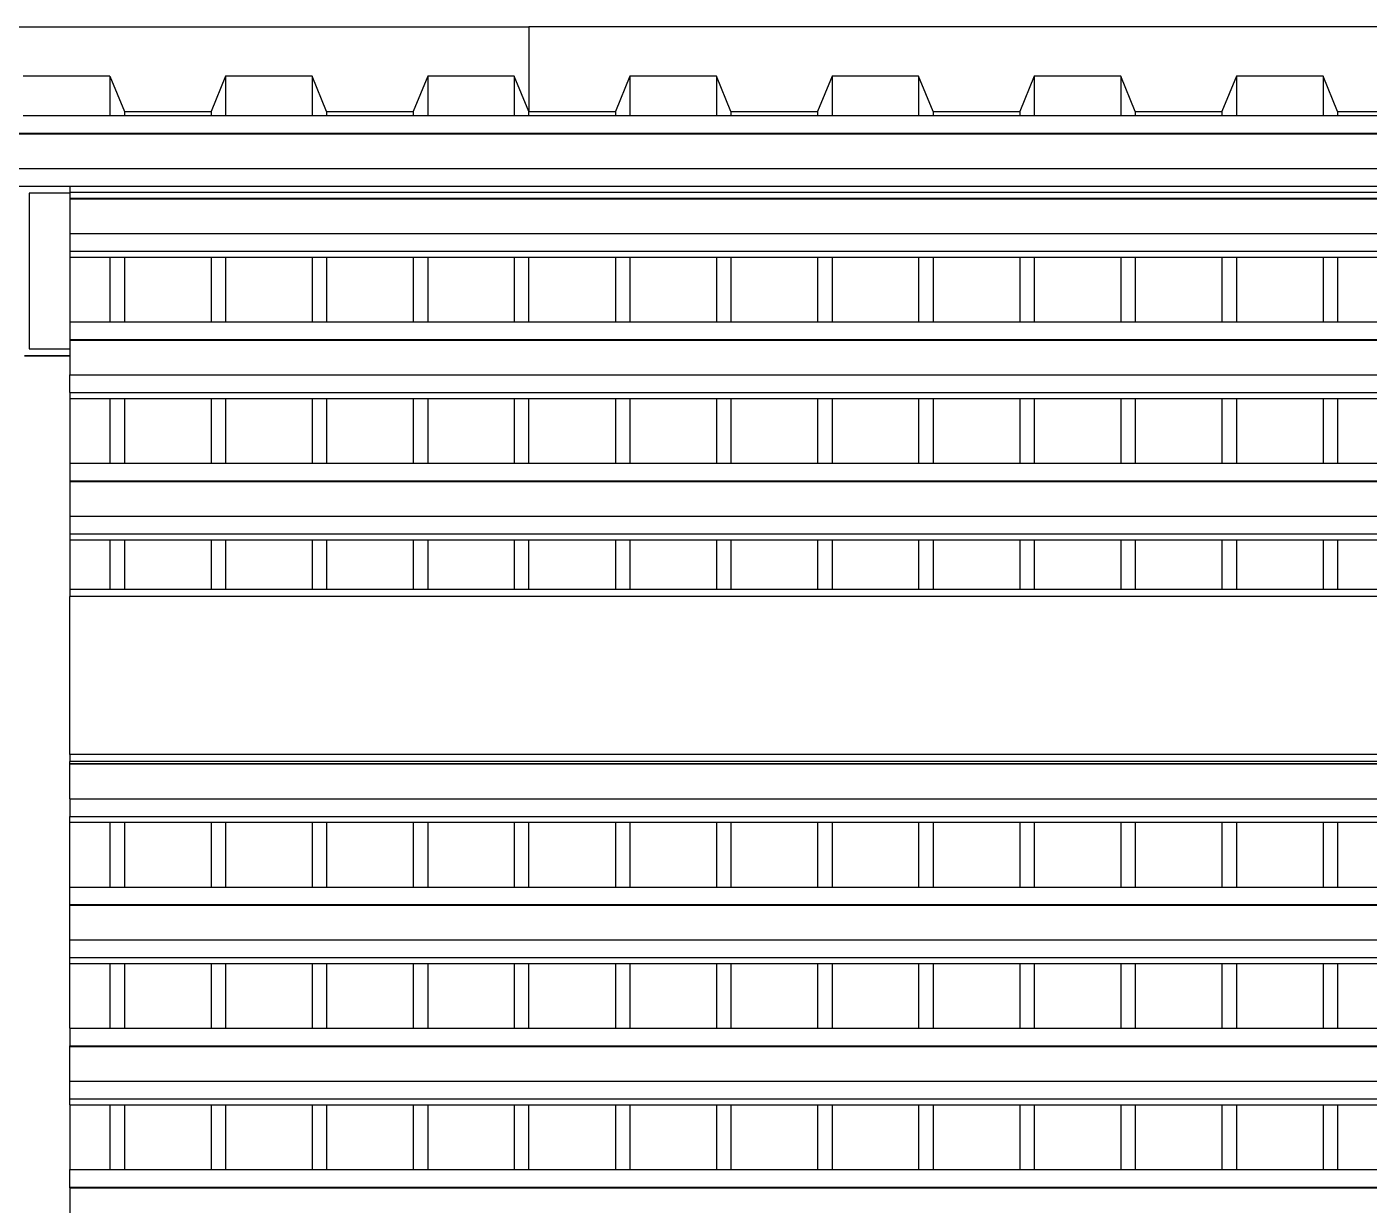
# Model space of a CAD drawing. Extents: x -60 to 60, y -13 to 16.
# Drawn here: x 13.756 to 15.631, y 11.019 to 12.664 of the extents above; entities that cross this region are included whole.
import ezdxf

# ---------------------------------------------------------------- set-up
doc = ezdxf.new("R2010")
doc.units = 0
doc.layers.get('0').update_dxf_attribs({"linetype": 'CONTINUOUS'})

msp = doc.modelspace()

# ---------------------------------------------------------------- linework, layer by layer
for p, q in [((11.3509, 12.6642), (14.4575, 12.6642)), ((14.4575, 12.6642), (14.4575, 12.5458)), ((17.564, 12.6642), (14.4575, 12.6642)), ((13.8725, 12.5951), (13.7514, 12.5951)), ((13.8725, 12.5951), (13.8725, 12.5402)), ((13.8725, 12.5951), (13.8927, 12.5458)), ((14.0339, 12.5951), (14.0137, 12.5458)), ((14.1549, 12.5951), (14.0339, 12.5951)), ((14.0339, 12.5951), (14.0339, 12.5402)), ((14.1751, 12.5458), (14.1549, 12.5951)), ((14.1549, 12.5951), (14.1549, 12.5402)), ((14.3163, 12.5951), (14.2961, 12.5458)), ((14.4373, 12.5951), (14.3163, 12.5951)), ((14.3163, 12.5951), (14.3163, 12.5402)), ((14.4575, 12.5458), (14.4373, 12.5951)), ((14.4373, 12.5951), (14.4373, 12.5402)), ((14.5987, 12.5951), (14.5785, 12.5458)), ((14.5987, 12.5951), (14.5987, 12.5402)), ((14.7197, 12.5951), (14.5987, 12.5951)), ((14.7197, 12.5951), (14.7197, 12.5402)), ((14.7399, 12.5458), (14.7197, 12.5951)), ((14.8811, 12.5951), (14.8609, 12.5458)), ((14.8811, 12.5951), (14.8811, 12.5402)), ((15.0021, 12.5951), (14.8811, 12.5951)), ((15.0021, 12.5951), (15.0021, 12.5402)), ((15.0223, 12.5458), (15.0021, 12.5951)), ((15.1635, 12.5951), (15.1433, 12.5458)), ((15.1635, 12.5951), (15.1635, 12.5402)), ((15.2846, 12.5951), (15.1635, 12.5951)), ((15.2846, 12.5951), (15.2846, 12.5402)), ((15.3047, 12.5458), (15.2846, 12.5951)), ((15.4459, 12.5951), (15.4258, 12.5458)), ((15.4459, 12.5951), (15.4459, 12.5402)), ((15.567, 12.5951), (15.4459, 12.5951)), ((15.567, 12.5951), (15.567, 12.5402)), ((15.5871, 12.5458), (15.567, 12.5951)), ((13.8927, 12.5458), (13.8927, 12.5402)), ((13.8927, 12.5458), (14.0137, 12.5458)), ((14.0137, 12.5458), (14.0137, 12.5402)), ((14.1751, 12.5458), (14.2961, 12.5458)), ((14.1751, 12.5458), (14.1751, 12.5402)), ((14.2961, 12.5458), (14.2961, 12.5402)), ((14.4575, 12.5402), (14.4575, 12.5458)), ((14.4575, 12.5458), (14.5785, 12.5458)), ((14.5785, 12.5458), (14.5785, 12.5402)), ((14.7399, 12.5458), (14.7399, 12.5402)), ((14.7399, 12.5458), (14.8609, 12.5458)), ((14.8609, 12.5458), (14.8609, 12.5402)), ((15.0223, 12.5458), (15.0223, 12.5402)), ((15.0223, 12.5458), (15.1433, 12.5458)), ((15.1433, 12.5458), (15.1433, 12.5402)), ((15.3047, 12.5458), (15.3047, 12.5402)), ((15.3047, 12.5458), (15.4258, 12.5458)), ((15.4258, 12.5458), (15.4258, 12.5402)), ((15.5871, 12.5458), (15.5871, 12.5402)), ((15.5871, 12.5458), (15.7082, 12.5458)), ((13.7514, 12.5402), (13.8725, 12.5402)), ((13.8725, 12.5402), (13.8927, 12.5402)), ((13.8927, 12.5402), (14.0137, 12.5402)), ((14.0137, 12.5402), (14.0339, 12.5402)), ((14.0339, 12.5402), (14.1549, 12.5402)), ((14.1549, 12.5402), (14.1751, 12.5402)), ((14.1751, 12.5402), (14.2961, 12.5402)), ((14.2961, 12.5402), (14.3163, 12.5402)), ((14.3163, 12.5402), (14.4373, 12.5402)), ((14.4373, 12.5402), (14.4575, 12.5402)), ((14.4575, 12.5402), (14.5785, 12.5402)), ((14.5785, 12.5402), (14.5987, 12.5402)), ((14.5987, 12.5402), (14.7197, 12.5402)), ((14.7197, 12.5402), (14.7399, 12.5402)), ((14.7399, 12.5402), (14.8609, 12.5402)), ((14.8609, 12.5402), (14.8811, 12.5402)), ((14.8811, 12.5402), (15.0021, 12.5402)), ((15.0021, 12.5402), (15.0223, 12.5402)), ((15.0223, 12.5402), (15.1433, 12.5402)), ((15.1433, 12.5402), (15.1635, 12.5402)), ((15.1635, 12.5402), (15.2846, 12.5402)), ((15.2846, 12.5402), (15.3047, 12.5402)), ((15.3047, 12.5402), (15.4258, 12.5402)), ((15.4258, 12.5402), (15.4459, 12.5402)), ((15.4459, 12.5402), (15.567, 12.5402)), ((15.567, 12.5402), (15.5871, 12.5402)), ((15.5871, 12.5402), (15.7082, 12.5402)), ((2.5664, 12.5155), (20.5664, 12.5155)), ((2.5664, 12.5147), (20.5664, 12.5147)), ((2.5664, 12.4662), (20.5664, 12.4662)), ((13.6964, 12.4415), (13.8164, 12.4415)), ((13.8164, 12.4319), (13.7595, 12.4319)), ((13.7595, 12.4319), (13.7595, 12.2145)), ((13.8164, 12.4415), (17.4464, 12.4415)), ((13.8164, 12.4415), (13.8164, 12.4333)), ((13.8164, 12.4333), (17.4464, 12.4333)), ((13.8164, 12.4333), (13.8164, 12.4319)), ((13.8164, 12.4319), (13.8164, 12.4248)), ((13.8164, 12.4248), (17.4464, 12.4248)), ((13.8164, 12.4248), (13.8164, 12.424)), ((13.8164, 12.424), (17.4464, 12.424)), ((13.8164, 12.424), (13.8164, 12.3755)), ((13.8164, 12.3755), (17.4464, 12.3755)), ((13.8164, 12.3755), (13.8164, 12.3508)), ((13.8164, 12.3508), (17.4464, 12.3508)), ((13.8164, 12.3508), (13.8164, 12.3426)), ((13.8164, 12.3426), (13.8725, 12.3426)), ((13.8164, 12.3426), (13.8164, 12.2522)), ((13.8725, 12.3426), (13.8725, 12.2522)), ((13.8725, 12.3426), (13.8927, 12.3426)), ((13.8927, 12.3426), (13.8927, 12.2522)), ((13.8927, 12.3426), (14.0137, 12.3426)), ((14.0137, 12.3426), (14.0137, 12.2522)), ((14.0137, 12.3426), (14.0339, 12.3426)), ((14.0339, 12.3426), (14.0339, 12.2522)), ((14.0339, 12.3426), (14.1549, 12.3426)), ((14.1549, 12.3426), (14.1549, 12.2522)), ((14.1549, 12.3426), (14.1751, 12.3426)), ((14.1751, 12.3426), (14.1751, 12.2522)), ((14.1751, 12.3426), (14.2961, 12.3426)), ((14.2961, 12.3426), (14.2961, 12.2522)), ((14.2961, 12.3426), (14.3163, 12.3426)), ((14.3163, 12.3426), (14.3163, 12.2522)), ((14.3163, 12.3426), (14.4373, 12.3426)), ((14.4373, 12.3426), (14.4373, 12.2522)), ((14.4373, 12.3426), (14.4575, 12.3426)), ((14.4575, 12.2522), (14.4575, 12.3426)), ((14.4575, 12.3426), (14.5785, 12.3426)), ((14.5785, 12.3426), (14.5785, 12.2522)), ((14.5785, 12.3426), (14.5987, 12.3426)), ((14.5987, 12.3426), (14.5987, 12.2522)), ((14.5987, 12.3426), (14.7197, 12.3426)), ((14.7197, 12.3426), (14.7197, 12.2522)), ((14.7197, 12.3426), (14.7399, 12.3426)), ((14.7399, 12.3426), (14.7399, 12.2522)), ((14.7399, 12.3426), (14.8609, 12.3426)), ((14.8609, 12.3426), (14.8609, 12.2522)), ((14.8609, 12.3426), (14.8811, 12.3426)), ((14.8811, 12.3426), (14.8811, 12.2522)), ((14.8811, 12.3426), (15.0021, 12.3426)), ((15.0021, 12.3426), (15.0021, 12.2522)), ((15.0021, 12.3426), (15.0223, 12.3426)), ((15.0223, 12.3426), (15.0223, 12.2522)), ((15.0223, 12.3426), (15.1433, 12.3426)), ((15.1433, 12.3426), (15.1433, 12.2522)), ((15.1433, 12.3426), (15.1635, 12.3426)), ((15.1635, 12.3426), (15.1635, 12.2522)), ((15.1635, 12.3426), (15.2846, 12.3426)), ((15.2846, 12.3426), (15.2846, 12.2522)), ((15.2846, 12.3426), (15.3047, 12.3426)), ((15.3047, 12.3426), (15.3047, 12.2522)), ((15.3047, 12.3426), (15.4258, 12.3426)), ((15.4258, 12.3426), (15.4258, 12.2522)), ((15.4258, 12.3426), (15.4459, 12.3426)), ((15.4459, 12.3426), (15.4459, 12.2522)), ((15.4459, 12.3426), (15.567, 12.3426)), ((15.567, 12.3426), (15.567, 12.2522)), ((15.567, 12.3426), (15.5871, 12.3426)), ((15.5871, 12.3426), (15.5871, 12.2522)), ((15.5871, 12.3426), (15.7082, 12.3426)), ((13.8164, 12.2522), (13.8725, 12.2522)), ((13.8164, 12.2522), (13.8164, 12.2275)), ((13.8725, 12.2522), (13.8927, 12.2522)), ((13.8927, 12.2522), (14.0137, 12.2522)), ((14.0137, 12.2522), (14.0339, 12.2522)), ((14.0339, 12.2522), (14.1549, 12.2522)), ((14.1549, 12.2522), (14.1751, 12.2522)), ((14.1751, 12.2522), (14.2961, 12.2522)), ((14.2961, 12.2522), (14.3163, 12.2522)), ((14.3163, 12.2522), (14.4373, 12.2522)), ((14.4373, 12.2522), (14.4575, 12.2522)), ((14.4575, 12.2522), (14.5785, 12.2522)), ((14.5785, 12.2522), (14.5987, 12.2522)), ((14.5987, 12.2522), (14.7197, 12.2522)), ((14.7197, 12.2522), (14.7399, 12.2522)), ((14.7399, 12.2522), (14.8609, 12.2522)), ((14.8609, 12.2522), (14.8811, 12.2522)), ((14.8811, 12.2522), (15.0021, 12.2522)), ((15.0021, 12.2522), (15.0223, 12.2522)), ((15.0223, 12.2522), (15.1433, 12.2522)), ((15.1433, 12.2522), (15.1635, 12.2522)), ((15.1635, 12.2522), (15.2846, 12.2522)), ((15.2846, 12.2522), (15.3047, 12.2522)), ((15.3047, 12.2522), (15.4258, 12.2522)), ((15.4258, 12.2522), (15.4459, 12.2522)), ((15.4459, 12.2522), (15.567, 12.2522)), ((15.567, 12.2522), (15.5871, 12.2522)), ((15.5871, 12.2522), (15.7082, 12.2522)), ((13.8164, 12.2275), (17.4464, 12.2275)), ((13.8164, 12.2275), (13.8164, 12.2267)), ((13.8164, 12.2267), (17.4464, 12.2267)), ((13.8164, 12.2267), (13.8164, 12.2145)), ((13.7595, 12.2145), (13.8164, 12.2145)), ((13.8164, 12.2145), (13.8164, 12.2048)), ((13.7595, 12.2048), (13.7533, 12.2048)), ((13.7595, 12.2045), (13.7533, 12.2045)), ((13.7595, 12.2048), (13.7595, 12.2045)), ((13.8164, 12.2048), (13.7595, 12.2048)), ((13.8164, 12.2045), (13.7595, 12.2045)), ((13.8164, 12.2048), (13.8164, 12.2045)), ((13.8164, 12.2045), (13.8164, 12.2046)), ((13.8164, 12.2045), (13.8164, 12.1782)), ((13.8164, 12.1782), (17.4464, 12.1782)), ((13.8164, 12.1535), (13.8164, 12.1782)), ((13.8164, 12.1535), (17.4464, 12.1535)), ((13.8164, 12.1535), (13.8164, 12.1453)), ((13.8164, 12.1453), (13.8725, 12.1453)), ((13.8164, 12.1453), (13.8164, 12.0549)), ((13.8725, 12.1453), (13.8725, 12.0549)), ((13.8725, 12.1453), (13.8927, 12.1453)), ((13.8927, 12.1453), (13.8927, 12.0549)), ((13.8927, 12.1453), (14.0137, 12.1453)), ((14.0137, 12.1453), (14.0137, 12.0549)), ((14.0137, 12.1453), (14.0339, 12.1453)), ((14.0339, 12.1453), (14.0339, 12.0549)), ((14.0339, 12.1453), (14.1549, 12.1453)), ((14.1549, 12.1453), (14.1549, 12.0549)), ((14.1549, 12.1453), (14.1751, 12.1453)), ((14.1751, 12.1453), (14.1751, 12.0549)), ((14.1751, 12.1453), (14.2961, 12.1453)), ((14.2961, 12.1453), (14.2961, 12.0549)), ((14.2961, 12.1453), (14.3163, 12.1453)), ((14.3163, 12.1453), (14.3163, 12.0549)), ((14.3163, 12.1453), (14.4373, 12.1453)), ((14.4373, 12.1453), (14.4373, 12.0549)), ((14.4373, 12.1453), (14.4575, 12.1453)), ((14.4575, 12.0549), (14.4575, 12.1453)), ((14.4575, 12.1453), (14.5785, 12.1453)), ((14.5785, 12.1453), (14.5785, 12.0549)), ((14.5785, 12.1453), (14.5987, 12.1453)), ((14.5987, 12.1453), (14.5987, 12.0549)), ((14.5987, 12.1453), (14.7197, 12.1453)), ((14.7197, 12.1453), (14.7197, 12.0549)), ((14.7197, 12.1453), (14.7399, 12.1453)), ((14.7399, 12.1453), (14.7399, 12.0549)), ((14.7399, 12.1453), (14.8609, 12.1453)), ((14.8609, 12.1453), (14.8609, 12.0549)), ((14.8609, 12.1453), (14.8811, 12.1453)), ((14.8811, 12.1453), (14.8811, 12.0549)), ((14.8811, 12.1453), (15.0021, 12.1453)), ((15.0021, 12.1453), (15.0021, 12.0549)), ((15.0021, 12.1453), (15.0223, 12.1453)), ((15.0223, 12.1453), (15.0223, 12.0549)), ((15.0223, 12.1453), (15.1433, 12.1453)), ((15.1433, 12.1453), (15.1433, 12.0549)), ((15.1433, 12.1453), (15.1635, 12.1453)), ((15.1635, 12.1453), (15.1635, 12.0549)), ((15.1635, 12.1453), (15.2846, 12.1453)), ((15.2846, 12.1453), (15.2846, 12.0549)), ((15.2846, 12.1453), (15.3047, 12.1453)), ((15.3047, 12.1453), (15.3047, 12.0549)), ((15.3047, 12.1453), (15.4258, 12.1453)), ((15.4258, 12.1453), (15.4258, 12.0549)), ((15.4258, 12.1453), (15.4459, 12.1453)), ((15.4459, 12.1453), (15.4459, 12.0549)), ((15.4459, 12.1453), (15.567, 12.1453)), ((15.567, 12.1453), (15.567, 12.0549)), ((15.567, 12.1453), (15.5871, 12.1453)), ((15.5871, 12.1453), (15.5871, 12.0549)), ((15.5871, 12.1453), (15.7082, 12.1453)), ((13.8164, 12.0549), (13.8725, 12.0549)), ((13.8164, 12.0549), (13.8164, 12.0302)), ((13.8725, 12.0549), (13.8927, 12.0549)), ((13.8927, 12.0549), (14.0137, 12.0549)), ((14.0137, 12.0549), (14.0339, 12.0549)), ((14.0339, 12.0549), (14.1549, 12.0549)), ((14.1549, 12.0549), (14.1751, 12.0549)), ((14.1751, 12.0549), (14.2961, 12.0549)), ((14.2961, 12.0549), (14.3163, 12.0549)), ((14.3163, 12.0549), (14.4373, 12.0549)), ((14.4373, 12.0549), (14.4575, 12.0549)), ((14.4575, 12.0549), (14.5785, 12.0549)), ((14.5785, 12.0549), (14.5987, 12.0549)), ((14.5987, 12.0549), (14.7197, 12.0549)), ((14.7197, 12.0549), (14.7399, 12.0549)), ((14.7399, 12.0549), (14.8609, 12.0549)), ((14.8609, 12.0549), (14.8811, 12.0549)), ((14.8811, 12.0549), (15.0021, 12.0549)), ((15.0021, 12.0549), (15.0223, 12.0549)), ((15.0223, 12.0549), (15.1433, 12.0549)), ((15.1433, 12.0549), (15.1635, 12.0549)), ((15.1635, 12.0549), (15.2846, 12.0549)), ((15.2846, 12.0549), (15.3047, 12.0549)), ((15.3047, 12.0549), (15.4258, 12.0549)), ((15.4258, 12.0549), (15.4459, 12.0549)), ((15.4459, 12.0549), (15.567, 12.0549)), ((15.567, 12.0549), (15.5871, 12.0549)), ((15.5871, 12.0549), (15.7082, 12.0549)), ((13.8164, 12.0302), (17.4464, 12.0302)), ((13.8164, 12.0302), (13.8164, 12.0294)), ((13.8164, 12.0294), (17.4464, 12.0294)), ((13.8164, 12.0294), (13.8164, 11.9809)), ((13.8164, 11.9809), (17.4464, 11.9809)), ((13.8164, 11.9809), (13.8164, 11.9562)), ((13.8164, 11.9562), (17.4464, 11.9562)), ((13.8164, 11.9562), (13.8164, 11.948)), ((13.8164, 11.948), (13.8725, 11.948)), ((13.8164, 11.948), (13.8164, 11.8784)), ((13.8725, 11.948), (13.8725, 11.8784)), ((13.8725, 11.948), (13.8927, 11.948)), ((13.8927, 11.948), (13.8927, 11.8784)), ((13.8927, 11.948), (14.0137, 11.948)), ((14.0137, 11.948), (14.0137, 11.8784)), ((14.0137, 11.948), (14.0339, 11.948)), ((14.0339, 11.948), (14.0339, 11.8784)), ((14.0339, 11.948), (14.1549, 11.948)), ((14.1549, 11.948), (14.1549, 11.8784)), ((14.1549, 11.948), (14.1751, 11.948)), ((14.1751, 11.948), (14.1751, 11.8784)), ((14.1751, 11.948), (14.2961, 11.948)), ((14.2961, 11.948), (14.2961, 11.8784)), ((14.2961, 11.948), (14.3163, 11.948)), ((14.3163, 11.948), (14.3163, 11.8784)), ((14.3163, 11.948), (14.4373, 11.948)), ((14.4373, 11.948), (14.4373, 11.8784)), ((14.4373, 11.948), (14.4575, 11.948)), ((14.4575, 11.8784), (14.4575, 11.948)), ((14.4575, 11.948), (14.5785, 11.948)), ((14.5785, 11.948), (14.5785, 11.8784)), ((14.5785, 11.948), (14.5987, 11.948)), ((14.5987, 11.948), (14.5987, 11.8784)), ((14.5987, 11.948), (14.7197, 11.948)), ((14.7197, 11.948), (14.7197, 11.8784)), ((14.7197, 11.948), (14.7399, 11.948)), ((14.7399, 11.948), (14.7399, 11.8784)), ((14.7399, 11.948), (14.8609, 11.948)), ((14.8609, 11.948), (14.8609, 11.8784)), ((14.8609, 11.948), (14.8811, 11.948)), ((14.8811, 11.948), (14.8811, 11.8784)), ((14.8811, 11.948), (15.0021, 11.948)), ((15.0021, 11.948), (15.0021, 11.8784)), ((15.0021, 11.948), (15.0223, 11.948)), ((15.0223, 11.948), (15.0223, 11.8784)), ((15.0223, 11.948), (15.1433, 11.948)), ((15.1433, 11.948), (15.1433, 11.8784)), ((15.1433, 11.948), (15.1635, 11.948)), ((15.1635, 11.948), (15.1635, 11.8784)), ((15.1635, 11.948), (15.2846, 11.948)), ((15.2846, 11.948), (15.2846, 11.8784)), ((15.2846, 11.948), (15.3047, 11.948)), ((15.3047, 11.948), (15.3047, 11.8784)), ((15.3047, 11.948), (15.4258, 11.948)), ((15.4258, 11.948), (15.4258, 11.8784)), ((15.4258, 11.948), (15.4459, 11.948)), ((15.4459, 11.948), (15.4459, 11.8784)), ((15.4459, 11.948), (15.567, 11.948)), ((15.567, 11.948), (15.567, 11.8784)), ((15.567, 11.948), (15.5871, 11.948)), ((15.5871, 11.948), (15.5871, 11.8784)), ((15.5871, 11.948), (15.7082, 11.948)), ((13.8725, 11.8784), (13.8164, 11.8784)), ((13.8164, 11.8784), (13.8164, 11.8686)), ((13.8927, 11.8784), (13.8725, 11.8784)), ((14.0137, 11.8784), (13.8927, 11.8784)), ((14.0339, 11.8784), (14.0137, 11.8784)), ((14.1549, 11.8784), (14.0339, 11.8784)), ((14.1751, 11.8784), (14.1549, 11.8784)), ((14.2961, 11.8784), (14.1751, 11.8784)), ((14.3163, 11.8784), (14.2961, 11.8784)), ((14.4373, 11.8784), (14.3163, 11.8784)), ((14.4575, 11.8784), (14.4373, 11.8784)), ((14.5785, 11.8784), (14.4575, 11.8784)), ((14.5987, 11.8784), (14.5785, 11.8784)), ((14.7197, 11.8784), (14.5987, 11.8784)), ((14.7399, 11.8784), (14.7197, 11.8784)), ((14.8609, 11.8784), (14.7399, 11.8784)), ((14.8811, 11.8784), (14.8609, 11.8784)), ((15.0021, 11.8784), (14.8811, 11.8784)), ((15.0223, 11.8784), (15.0021, 11.8784)), ((15.1433, 11.8784), (15.0223, 11.8784)), ((15.1635, 11.8784), (15.1433, 11.8784)), ((15.2846, 11.8784), (15.1635, 11.8784)), ((15.3047, 11.8784), (15.2846, 11.8784)), ((15.4258, 11.8784), (15.3047, 11.8784)), ((15.4459, 11.8784), (15.4258, 11.8784)), ((15.567, 11.8784), (15.4459, 11.8784)), ((15.5871, 11.8784), (15.567, 11.8784)), ((15.7082, 11.8784), (15.5871, 11.8784)), ((17.3564, 11.8686), (13.8164, 11.8686)), ((13.8164, 11.6482), (13.8164, 11.8686)), ((17.3564, 11.6482), (13.8164, 11.6482)), ((13.8164, 11.6482), (13.8164, 11.6384)), ((17.3564, 11.6384), (13.8164, 11.6384)), ((13.8164, 11.6357), (13.8164, 11.6384)), ((13.8164, 11.6357), (17.3564, 11.6357)), ((13.8164, 11.6357), (13.8164, 11.6348)), ((13.8164, 11.6348), (17.3564, 11.6348)), ((13.8164, 11.5863), (13.8164, 11.6348)), ((13.8164, 11.5863), (17.3564, 11.5863)), ((13.8164, 11.5863), (13.8164, 11.5617)), ((13.8164, 11.5617), (17.3564, 11.5617)), ((13.8164, 11.5535), (13.8164, 11.5617)), ((13.8164, 11.5535), (13.8725, 11.5535)), ((13.8164, 11.463), (13.8164, 11.5535)), ((13.8725, 11.5535), (13.8725, 11.463)), ((13.8725, 11.5535), (13.8927, 11.5535)), ((13.8927, 11.5535), (13.8927, 11.463)), ((13.8927, 11.5535), (14.0137, 11.5535)), ((14.0137, 11.5535), (14.0137, 11.463)), ((14.0137, 11.5535), (14.0339, 11.5535)), ((14.0339, 11.5535), (14.0339, 11.463)), ((14.0339, 11.5535), (14.1549, 11.5535)), ((14.1549, 11.5535), (14.1549, 11.463)), ((14.1549, 11.5535), (14.1751, 11.5535)), ((14.1751, 11.5535), (14.1751, 11.463)), ((14.1751, 11.5535), (14.2961, 11.5535)), ((14.2961, 11.5535), (14.2961, 11.463)), ((14.2961, 11.5535), (14.3163, 11.5535)), ((14.3163, 11.5535), (14.3163, 11.463)), ((14.3163, 11.5535), (14.4373, 11.5535)), ((14.4373, 11.5535), (14.4373, 11.463)), ((14.4373, 11.5535), (14.4575, 11.5535)), ((14.4575, 11.463), (14.4575, 11.5535)), ((14.4575, 11.5535), (14.5785, 11.5535)), ((14.5785, 11.5535), (14.5785, 11.463)), ((14.5785, 11.5535), (14.5987, 11.5535)), ((14.5987, 11.5535), (14.5987, 11.463)), ((14.5987, 11.5535), (14.7197, 11.5535)), ((14.7197, 11.5535), (14.7197, 11.463)), ((14.7197, 11.5535), (14.7399, 11.5535)), ((14.7399, 11.5535), (14.7399, 11.463)), ((14.7399, 11.5535), (14.8609, 11.5535)), ((14.8609, 11.5535), (14.8609, 11.463)), ((14.8609, 11.5535), (14.8811, 11.5535)), ((14.8811, 11.5535), (14.8811, 11.463)), ((14.8811, 11.5535), (15.0021, 11.5535)), ((15.0021, 11.5535), (15.0021, 11.463)), ((15.0021, 11.5535), (15.0223, 11.5535)), ((15.0223, 11.5535), (15.0223, 11.463)), ((15.0223, 11.5535), (15.1433, 11.5535)), ((15.1433, 11.5535), (15.1433, 11.463)), ((15.1433, 11.5535), (15.1635, 11.5535)), ((15.1635, 11.5535), (15.1635, 11.463)), ((15.1635, 11.5535), (15.2846, 11.5535)), ((15.2846, 11.5535), (15.2846, 11.463)), ((15.2846, 11.5535), (15.3047, 11.5535)), ((15.3047, 11.5535), (15.3047, 11.463)), ((15.3047, 11.5535), (15.4258, 11.5535)), ((15.4258, 11.5535), (15.4258, 11.463)), ((15.4258, 11.5535), (15.4459, 11.5535)), ((15.4459, 11.5535), (15.4459, 11.463)), ((15.4459, 11.5535), (15.567, 11.5535)), ((15.567, 11.5535), (15.567, 11.463)), ((15.567, 11.5535), (15.5871, 11.5535)), ((15.5871, 11.5535), (15.5871, 11.463)), ((15.5871, 11.5535), (15.7082, 11.5535)), ((13.8164, 11.463), (13.8725, 11.463)), ((13.8164, 11.4384), (13.8164, 11.463)), ((13.8725, 11.463), (13.8927, 11.463)), ((13.8927, 11.463), (14.0137, 11.463)), ((14.0137, 11.463), (14.0339, 11.463)), ((14.0339, 11.463), (14.1549, 11.463)), ((14.1549, 11.463), (14.1751, 11.463)), ((14.1751, 11.463), (14.2961, 11.463)), ((14.2961, 11.463), (14.3163, 11.463)), ((14.3163, 11.463), (14.4373, 11.463)), ((14.4373, 11.463), (14.4575, 11.463)), ((14.4575, 11.463), (14.5785, 11.463)), ((14.5785, 11.463), (14.5987, 11.463)), ((14.5987, 11.463), (14.7197, 11.463)), ((14.7197, 11.463), (14.7399, 11.463)), ((14.7399, 11.463), (14.8609, 11.463)), ((14.8609, 11.463), (14.8811, 11.463)), ((14.8811, 11.463), (15.0021, 11.463)), ((15.0021, 11.463), (15.0223, 11.463)), ((15.0223, 11.463), (15.1433, 11.463)), ((15.1433, 11.463), (15.1635, 11.463)), ((15.1635, 11.463), (15.2846, 11.463)), ((15.2846, 11.463), (15.3047, 11.463)), ((15.3047, 11.463), (15.4258, 11.463)), ((15.4258, 11.463), (15.4459, 11.463)), ((15.4459, 11.463), (15.567, 11.463)), ((15.567, 11.463), (15.5871, 11.463)), ((15.5871, 11.463), (15.7082, 11.463)), ((13.8164, 11.4384), (17.3564, 11.4384)), ((13.8164, 11.4376), (13.8164, 11.4384)), ((13.8164, 11.4376), (17.3564, 11.4376)), ((13.8164, 11.3891), (13.8164, 11.4376)), ((13.8164, 11.3891), (17.3564, 11.3891)), ((13.8164, 11.3644), (13.8164, 11.3891)), ((13.8164, 11.3644), (17.3564, 11.3644)), ((13.8164, 11.3562), (13.8164, 11.3644)), ((13.8164, 11.3562), (13.8725, 11.3562)), ((13.8164, 11.2658), (13.8164, 11.3562)), ((13.8725, 11.3562), (13.8725, 11.2658)), ((13.8725, 11.3562), (13.8927, 11.3562)), ((13.8927, 11.3562), (13.8927, 11.2658)), ((13.8927, 11.3562), (14.0137, 11.3562)), ((14.0137, 11.3562), (14.0137, 11.2658)), ((14.0137, 11.3562), (14.0339, 11.3562)), ((14.0339, 11.3562), (14.0339, 11.2658)), ((14.0339, 11.3562), (14.1549, 11.3562)), ((14.1549, 11.3562), (14.1549, 11.2658)), ((14.1549, 11.3562), (14.1751, 11.3562)), ((14.1751, 11.3562), (14.1751, 11.2658)), ((14.1751, 11.3562), (14.2961, 11.3562)), ((14.2961, 11.3562), (14.2961, 11.2658)), ((14.2961, 11.3562), (14.3163, 11.3562)), ((14.3163, 11.3562), (14.3163, 11.2658)), ((14.3163, 11.3562), (14.4373, 11.3562)), ((14.4373, 11.3562), (14.4373, 11.2658)), ((14.4373, 11.3562), (14.4575, 11.3562)), ((14.4575, 11.2658), (14.4575, 11.3562)), ((14.4575, 11.3562), (14.5785, 11.3562)), ((14.5785, 11.3562), (14.5785, 11.2658)), ((14.5785, 11.3562), (14.5987, 11.3562)), ((14.5987, 11.3562), (14.5987, 11.2658)), ((14.5987, 11.3562), (14.7197, 11.3562)), ((14.7197, 11.3562), (14.7197, 11.2658)), ((14.7197, 11.3562), (14.7399, 11.3562)), ((14.7399, 11.3562), (14.7399, 11.2658)), ((14.7399, 11.3562), (14.8609, 11.3562)), ((14.8609, 11.3562), (14.8609, 11.2658)), ((14.8609, 11.3562), (14.8811, 11.3562)), ((14.8811, 11.3562), (14.8811, 11.2658)), ((14.8811, 11.3562), (15.0021, 11.3562)), ((15.0021, 11.3562), (15.0021, 11.2658)), ((15.0021, 11.3562), (15.0223, 11.3562)), ((15.0223, 11.3562), (15.0223, 11.2658)), ((15.0223, 11.3562), (15.1433, 11.3562)), ((15.1433, 11.3562), (15.1433, 11.2658)), ((15.1433, 11.3562), (15.1635, 11.3562)), ((15.1635, 11.3562), (15.1635, 11.2658)), ((15.1635, 11.3562), (15.2846, 11.3562)), ((15.2846, 11.3562), (15.2846, 11.2658)), ((15.2846, 11.3562), (15.3047, 11.3562)), ((15.3047, 11.3562), (15.3047, 11.2658)), ((15.3047, 11.3562), (15.4258, 11.3562)), ((15.4258, 11.3562), (15.4258, 11.2658)), ((15.4258, 11.3562), (15.4459, 11.3562)), ((15.4459, 11.3562), (15.4459, 11.2658)), ((15.4459, 11.3562), (15.567, 11.3562)), ((15.567, 11.3562), (15.567, 11.2658)), ((15.567, 11.3562), (15.5871, 11.3562)), ((15.5871, 11.3562), (15.5871, 11.2658)), ((15.5871, 11.3562), (15.7082, 11.3562)), ((13.8164, 11.2658), (13.8725, 11.2658)), ((13.8164, 11.2658), (13.8164, 11.2411)), ((13.8725, 11.2658), (13.8927, 11.2658)), ((13.8927, 11.2658), (14.0137, 11.2658)), ((14.0137, 11.2658), (14.0339, 11.2658)), ((14.0339, 11.2658), (14.1549, 11.2658)), ((14.1549, 11.2658), (14.1751, 11.2658)), ((14.1751, 11.2658), (14.2961, 11.2658)), ((14.2961, 11.2658), (14.3163, 11.2658)), ((14.3163, 11.2658), (14.4373, 11.2658)), ((14.4373, 11.2658), (14.4575, 11.2658)), ((14.4575, 11.2658), (14.5785, 11.2658)), ((14.5785, 11.2658), (14.5987, 11.2658)), ((14.5987, 11.2658), (14.7197, 11.2658)), ((14.7197, 11.2658), (14.7399, 11.2658)), ((14.7399, 11.2658), (14.8609, 11.2658)), ((14.8609, 11.2658), (14.8811, 11.2658)), ((14.8811, 11.2658), (15.0021, 11.2658)), ((15.0021, 11.2658), (15.0223, 11.2658)), ((15.0223, 11.2658), (15.1433, 11.2658)), ((15.1433, 11.2658), (15.1635, 11.2658)), ((15.1635, 11.2658), (15.2846, 11.2658)), ((15.2846, 11.2658), (15.3047, 11.2658)), ((15.3047, 11.2658), (15.4258, 11.2658)), ((15.4258, 11.2658), (15.4459, 11.2658)), ((15.4459, 11.2658), (15.567, 11.2658)), ((15.567, 11.2658), (15.5871, 11.2658)), ((15.5871, 11.2658), (15.7082, 11.2658)), ((13.8164, 11.2411), (17.3564, 11.2411)), ((13.8164, 11.2403), (13.8164, 11.2411)), ((13.8164, 11.2403), (17.3564, 11.2403)), ((13.8164, 11.1918), (13.8164, 11.2403)), ((13.8164, 11.1918), (17.3564, 11.1918)), ((13.8164, 11.1671), (13.8164, 11.1918)), ((13.8164, 11.1671), (17.3564, 11.1671)), ((13.8164, 11.1589), (13.8164, 11.1671)), ((13.8164, 11.1589), (13.8725, 11.1589)), ((13.8164, 11.1589), (13.8164, 11.0685)), ((13.8725, 11.1589), (13.8725, 11.0685)), ((13.8725, 11.1589), (13.8927, 11.1589)), ((13.8927, 11.1589), (13.8927, 11.0685)), ((13.8927, 11.1589), (14.0137, 11.1589)), ((14.0137, 11.1589), (14.0137, 11.0685)), ((14.0137, 11.1589), (14.0339, 11.1589)), ((14.0339, 11.1589), (14.0339, 11.0685)), ((14.0339, 11.1589), (14.1549, 11.1589)), ((14.1549, 11.1589), (14.1549, 11.0685)), ((14.1549, 11.1589), (14.1751, 11.1589)), ((14.1751, 11.1589), (14.1751, 11.0685)), ((14.1751, 11.1589), (14.2961, 11.1589)), ((14.2961, 11.1589), (14.2961, 11.0685)), ((14.2961, 11.1589), (14.3163, 11.1589)), ((14.3163, 11.1589), (14.3163, 11.0685)), ((14.3163, 11.1589), (14.4373, 11.1589)), ((14.4373, 11.1589), (14.4373, 11.0685)), ((14.4373, 11.1589), (14.4575, 11.1589)), ((14.4575, 11.0685), (14.4575, 11.1589)), ((14.4575, 11.1589), (14.5785, 11.1589)), ((14.5785, 11.1589), (14.5785, 11.0685)), ((14.5785, 11.1589), (14.5987, 11.1589)), ((14.5987, 11.1589), (14.5987, 11.0685)), ((14.5987, 11.1589), (14.7197, 11.1589)), ((14.7197, 11.1589), (14.7197, 11.0685)), ((14.7197, 11.1589), (14.7399, 11.1589)), ((14.7399, 11.1589), (14.7399, 11.0685)), ((14.7399, 11.1589), (14.8609, 11.1589)), ((14.8609, 11.1589), (14.8609, 11.0685)), ((14.8609, 11.1589), (14.8811, 11.1589)), ((14.8811, 11.1589), (14.8811, 11.0685)), ((14.8811, 11.1589), (15.0021, 11.1589)), ((15.0021, 11.1589), (15.0021, 11.0685)), ((15.0021, 11.1589), (15.0223, 11.1589)), ((15.0223, 11.1589), (15.0223, 11.0685)), ((15.0223, 11.1589), (15.1433, 11.1589)), ((15.1433, 11.1589), (15.1433, 11.0685)), ((15.1433, 11.1589), (15.1635, 11.1589)), ((15.1635, 11.1589), (15.1635, 11.0685)), ((15.1635, 11.1589), (15.2846, 11.1589)), ((15.2846, 11.1589), (15.2846, 11.0685)), ((15.2846, 11.1589), (15.3047, 11.1589)), ((15.3047, 11.1589), (15.3047, 11.0685)), ((15.3047, 11.1589), (15.4258, 11.1589)), ((15.4258, 11.1589), (15.4258, 11.0685)), ((15.4258, 11.1589), (15.4459, 11.1589)), ((15.4459, 11.1589), (15.4459, 11.0685)), ((15.4459, 11.1589), (15.567, 11.1589)), ((15.567, 11.1589), (15.567, 11.0685)), ((15.567, 11.1589), (15.5871, 11.1589)), ((15.5871, 11.1589), (15.5871, 11.0685)), ((15.5871, 11.1589), (15.7082, 11.1589)), ((13.8164, 11.0685), (13.8725, 11.0685)), ((13.8164, 11.0438), (13.8164, 11.0685)), ((13.8725, 11.0685), (13.8927, 11.0685)), ((13.8927, 11.0685), (14.0137, 11.0685)), ((14.0137, 11.0685), (14.0339, 11.0685)), ((14.0339, 11.0685), (14.1549, 11.0685)), ((14.1549, 11.0685), (14.1751, 11.0685)), ((14.1751, 11.0685), (14.2961, 11.0685)), ((14.2961, 11.0685), (14.3163, 11.0685)), ((14.3163, 11.0685), (14.4373, 11.0685)), ((14.4373, 11.0685), (14.4575, 11.0685)), ((14.4575, 11.0685), (14.5785, 11.0685)), ((14.5785, 11.0685), (14.5987, 11.0685)), ((14.5987, 11.0685), (14.7197, 11.0685)), ((14.7197, 11.0685), (14.7399, 11.0685)), ((14.7399, 11.0685), (14.8609, 11.0685)), ((14.8609, 11.0685), (14.8811, 11.0685)), ((14.8811, 11.0685), (15.0021, 11.0685)), ((15.0021, 11.0685), (15.0223, 11.0685)), ((15.0223, 11.0685), (15.1433, 11.0685)), ((15.1433, 11.0685), (15.1635, 11.0685)), ((15.1635, 11.0685), (15.2846, 11.0685)), ((15.2846, 11.0685), (15.3047, 11.0685)), ((15.3047, 11.0685), (15.4258, 11.0685)), ((15.4258, 11.0685), (15.4459, 11.0685)), ((15.4459, 11.0685), (15.567, 11.0685)), ((15.567, 11.0685), (15.5871, 11.0685)), ((15.5871, 11.0685), (15.7082, 11.0685)), ((13.8164, 11.0438), (17.3564, 11.0438)), ((13.8164, 11.043), (13.8164, 11.0438)), ((13.8164, 11.043), (17.3564, 11.043)), ((13.8164, 11.043), (13.8164, 10.9945))]:
    msp.add_line(p, q)

doc.saveas('drawing.dxf')
